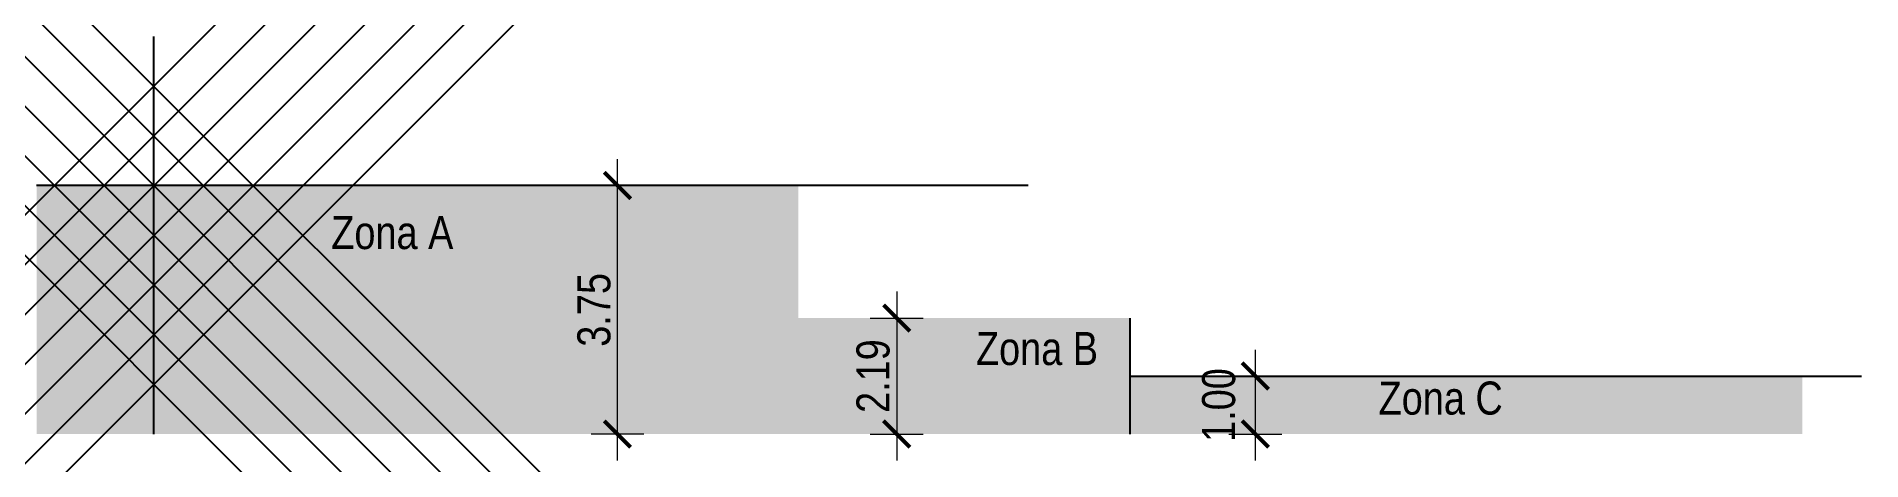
# Paper-space layout 'ABC' of a CAD drawing. Header units: metres. Extents: x 0.063 to 0.201, y 0.133 to 0.165.
import ezdxf
from ezdxf.enums import TextEntityAlignment as Align

# ---------------------------------------------------------------- set-up
doc = ezdxf.new("R2010")
doc.units = ezdxf.units.M
doc.header["$MEASUREMENT"] = 0
doc.header["$PDMODE"] = 67
doc.layers.add('ABC', color=90, linetype='Continuous')
doc.layers.add('noStamp', color=30, linetype='Continuous', plot=False)
doc.styles.add('Testo Meoli Arial Narrow', font='ARIALN.TTF')
doc.dimstyles.new('Quota annotativa Meoli', dxfattribs={"dimscale": 100, "dimtxt": 0.0025, "dimasz": 0.002, "dimexe": 0.002, "dimexo": 0, "dimgap": 0.0005, "dimtad": 1, "dimzin": 1, "dimdsep": 46, "dimtxsty": 'Testo Meoli Arial Narrow', "dimblk": 'ARCHTICK', "dimcen": 0, "dimdle": 0.002, "dimclrd": 256, "dimclre": 256, "dimclrt": 256, "dimazin": 0, "dimtfac": 1, "dimtmove": 2, "dimatfit": 3, "dimfxl": 0.002, "dimfxlon": 1, "dimtolj": 1, "dimtzin": 0, "dimlwd": 9, "dimlwe": 9, "dimarcsym": 2})

# ---------------------------------------------------------------- blocks, each defined once
blk = doc.blocks.new('_ArchTick')
at = {"color": 0, "const_width": 0.15}
blk.add_lwpolyline([(-0.5, -0.5), (0.5, 0.5)], dxfattribs=at)
blk = doc.blocks.new('*D19')
at = {"layer": 'ABC', "color": 0, "lineweight": 9, "transparency": 16777216}
for p, q in [((0.12848, 0.14556), (0.12848, 0.13279)), ((0.12648, 0.14356), (0.13048, 0.14356)), ((0.12648, 0.13479), (0.13048, 0.13479))]:
    blk.add_line(p, q, dxfattribs=at)
at = {"layer": 'Defpoints', "color": 0, "transparency": 16777216}
for p in [(0.12105, 0.14356), (0.12115, 0.13479), (0.12848, 0.13479)]:
    blk.add_point(p, dxfattribs=at)
at = {"layer": 'ABC', "color": 0, "lineweight": 9, "transparency": 16777216, "xscale": 0.002, "yscale": 0.002, "zscale": 0.002}
for p, rotation in [((0.12848, 0.14356), 90), ((0.12848, 0.13479), 270)]:
    blk.add_blockref('_ArchTick', p, dxfattribs=dict(at, rotation=rotation))
at = {"layer": 'ABC', "color": 0, "transparency": 16777216, "insert": (0.1267, 0.13917), "char_height": 0.0025, "attachment_point": 5, "rotation": 90, "style": 'Testo Meoli Arial Narrow'}
blk.add_mtext('\\A1;2.19', dxfattribs=at)
blk = doc.blocks.new('*D20')
at = {"layer": 'ABC', "color": 0, "lineweight": 9, "transparency": 16777216}
for p, q in [((0.10736, 0.13279), (0.10736, 0.15558)), ((0.10936, 0.15358), (0.10536, 0.15358)), ((0.10936, 0.13479), (0.10536, 0.13479))]:
    blk.add_line(p, q, dxfattribs=at)
at = {"layer": 'Defpoints', "color": 0, "transparency": 16777216}
for p in [(0.10736, 0.15358), (0.12105, 0.15358), (0.12105, 0.13479)]:
    blk.add_point(p, dxfattribs=at)
at = {"layer": 'ABC', "color": 0, "lineweight": 9, "transparency": 16777216, "xscale": 0.002, "yscale": 0.002, "zscale": 0.002}
for p, rotation in [((0.10736, 0.15358), 90), ((0.10736, 0.13479), 270)]:
    blk.add_blockref('_ArchTick', p, dxfattribs=dict(at, rotation=rotation))
at = {"layer": 'ABC', "color": 0, "transparency": 16777216, "insert": (0.10559, 0.14418), "char_height": 0.0025, "attachment_point": 5, "rotation": 90, "style": 'Testo Meoli Arial Narrow'}
blk.add_mtext('\\A1;3.75', dxfattribs=at)
blk = doc.blocks.new('*D21')
at = {"layer": 'ABC', "color": 0, "lineweight": 9, "transparency": 16777216}
for p, q in [((0.1556, 0.14117), (0.1556, 0.13279)), ((0.1536, 0.13917), (0.1576, 0.13917)), ((0.1536, 0.13479), (0.1576, 0.13479))]:
    blk.add_line(p, q, dxfattribs=at)
at = {"layer": 'Defpoints', "color": 0, "transparency": 16777216}
for p in [(0.14611, 0.13917), (0.1462, 0.13479), (0.1556, 0.13479)]:
    blk.add_point(p, dxfattribs=at)
at = {"layer": 'ABC', "color": 0, "lineweight": 9, "transparency": 16777216, "xscale": 0.002, "yscale": 0.002, "zscale": 0.002}
for p, rotation in [((0.1556, 0.13917), 90), ((0.1556, 0.13479), 270)]:
    blk.add_blockref('_ArchTick', p, dxfattribs=dict(at, rotation=rotation))
at = {"layer": 'ABC', "color": 0, "transparency": 16777216, "insert": (0.15284, 0.13698), "char_height": 0.0025, "attachment_point": 5, "rotation": 90, "style": 'Testo Meoli Arial Narrow'}
blk.add_mtext('\\A1;1.00', dxfattribs=at)

psp = doc.layouts.new('ABC')

# ---------------------------------------------------------------- linework, layer by layer
at = {"layer": 'ABC', "color": 140, "transparency": 33554559}
psp.add_solid([(0.06342, 0.15358), (0.12105, 0.15358), (0.06342, 0.13479), (0.12105, 0.13479)], dxfattribs=at)
at = {"layer": 'ABC', "color": 70, "transparency": 33554559}
psp.add_solid([(0.12105, 0.14356), (0.14611, 0.14356), (0.12105, 0.13479), (0.14611, 0.13479)], dxfattribs=at)
at = {"layer": 'ABC', "color": 21, "transparency": 33554559}
psp.add_solid([(0.14611, 0.13917), (0.19697, 0.13917), (0.14611, 0.13479), (0.19697, 0.13479)], dxfattribs=at)
at = {"layer": 'noStamp'}
for p, q in [((0.07229, 0.13479), (0.07229, 0.16486)), ((0.13842, 0.15358), (0.06342, 0.15358)), ((0.14611, 0.14356), (0.14611, 0.13479)), ((0.14611, 0.13917), (0.20145, 0.13917))]:
    psp.add_line(p, q, dxfattribs=at)
for p in [(0.07229, 0.1611), (0.07229, 0.15734), (0.07229, 0.15358), (0.07229, 0.14982), (0.07229, 0.14606), (0.07229, 0.1423), (0.07229, 0.13855)]:
    psp.add_point(p, dxfattribs=at)

# ---------------------------------------------------------------- texts
at = {"layer": 'ABC', "color": 160, "style": 'Testo Meoli Arial Narrow'}
psp.add_text('Zona A', height=0.0025, dxfattribs=at).set_placement((0.09033, 0.15001), align=Align.MIDDLE)
at = {"layer": 'ABC', "color": 114, "style": 'Testo Meoli Arial Narrow'}
psp.add_text('Zona B', height=0.0025, dxfattribs=at).set_placement((0.13909, 0.14124), align=Align.MIDDLE)
at = {"layer": 'ABC', "color": 20, "style": 'Testo Meoli Arial Narrow'}
psp.add_text('Zona C', height=0.0025, dxfattribs=at).set_placement((0.16962, 0.13751), align=Align.MIDDLE)

# ---------------------------------------------------------------- dimensions: what is measured, and where the dimension line sits
at = {"layer": 'ABC', "color": 160}
dim = psp.add_linear_dim(base=(0.10736, 0.15358), p1=(0.12105, 0.13479), p2=(0.12105, 0.15358), angle=90, text='3.75', dimstyle='Quota annotativa Meoli', override={"dimclrd": 0, "dimclre": 0, "dimclrt": 0}, dxfattribs=at)
dim.commit()
dim.dimension.update_dxf_attribs({"geometry": '*D20', "text_midpoint": (0.10559, 0.14418)})
at = {"layer": 'ABC', "color": 114}
dim = psp.add_linear_dim(base=(0.12848, 0.13479), p1=(0.12105, 0.14356), p2=(0.12115, 0.13479), angle=90, text='2.19', dimstyle='Quota annotativa Meoli', override={"dimclrd": 0, "dimclre": 0, "dimclrt": 0}, dxfattribs=at)
dim.commit()
dim.dimension.update_dxf_attribs({"geometry": '*D19', "text_midpoint": (0.1267, 0.13917)})
at = {"layer": 'ABC', "color": 20}
dim = psp.add_linear_dim(base=(0.1556, 0.13479), p1=(0.14611, 0.13917), p2=(0.1462, 0.13479), angle=90, text='1.00', dimstyle='Quota annotativa Meoli', override={"dimclrd": 0, "dimclre": 0, "dimclrt": 0}, dxfattribs=at)
dim.commit()
dim.dimension.update_dxf_attribs({"geometry": '*D21', "text_midpoint": (0.15284, 0.13698), "dimtype": 160})

doc.saveas('drawing.dxf')
